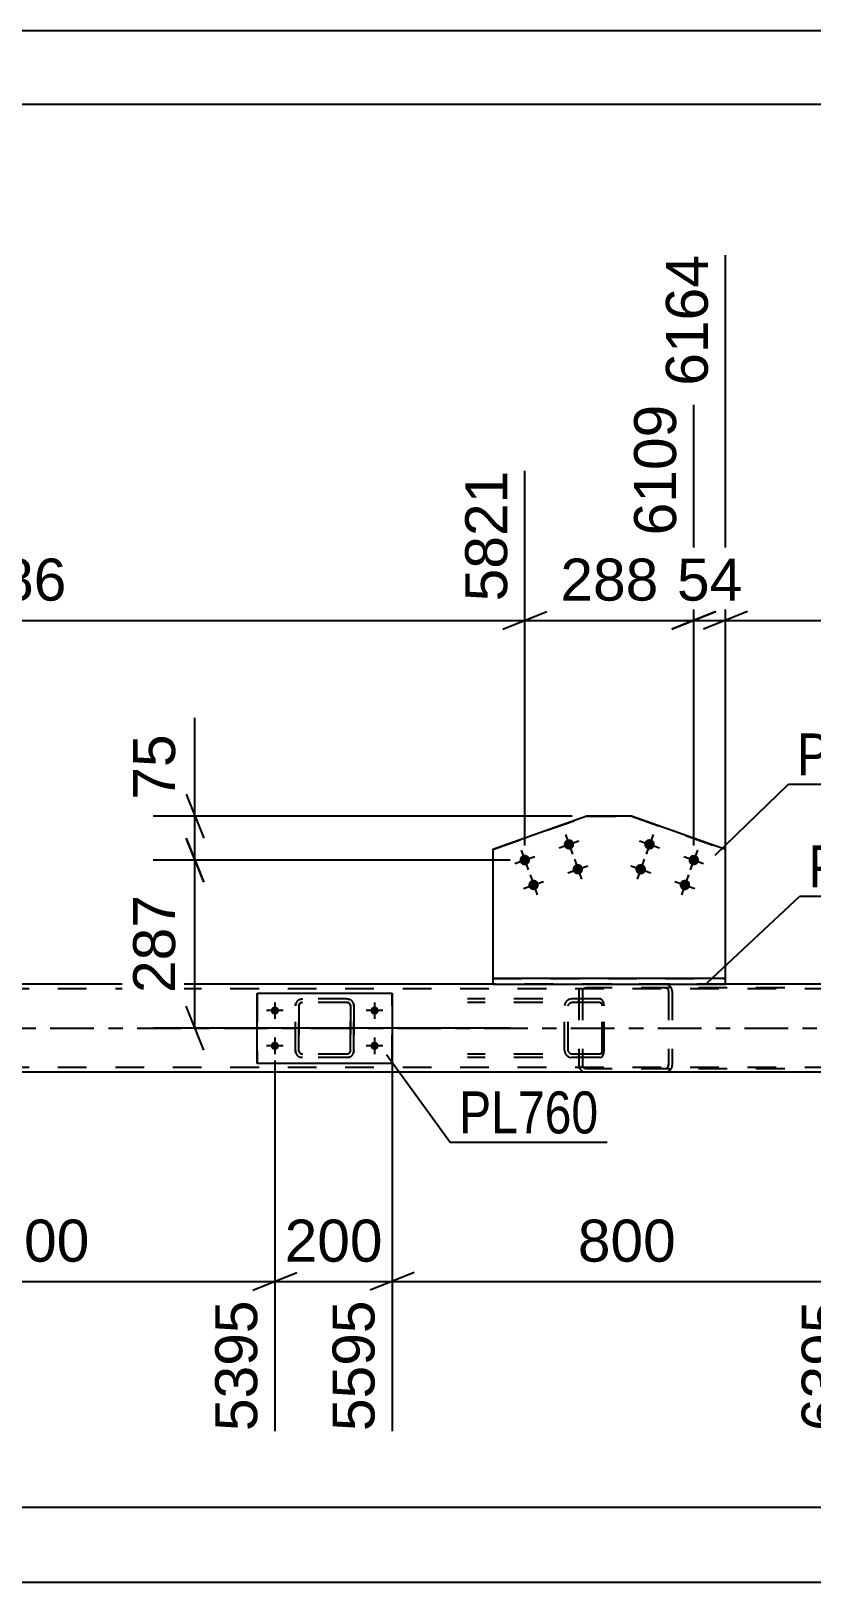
# Model space of a CAD drawing. Header units: millimetres. Extents: x -55 to 786, y -403 to 191.
# Drawn here: x 196 to 249.2, y 85.4 to 191.1 of the extents above; entities that cross this region are included whole.
import ezdxf

# ---------------------------------------------------------------- set-up
doc = ezdxf.new("R2010")
doc.units = ezdxf.units.MM
doc.linetypes.add('DXK_LINE_DOT2', pattern=[3.9198, 1.9599, -1.9599])
doc.linetypes.add('DXK_LINE_DOT3', pattern=[5.9187, 2.979, -0.9799, 0.9799, -0.9799])
doc.styles.add('Arial', font='ARIAL.TTF', dxfattribs={"height": 0.2})
doc.styles.add('Arial Narrow', font='ARIALN.TTF', dxfattribs={"height": 0.2})

# ---------------------------------------------------------------- blocks, each defined once
blk = doc.blocks.new('Unknown-318883748-1115')
at = {"color": 5, "linetype": 'Continuous'}
for p, q in [((785.92, 191.13), (-55.08, 191.13)), ((780.92, 186.13), (-50.08, 186.13))]:
    blk.add_line(p, q, dxfattribs=at)
blk = doc.blocks.new('Part-318883748-1883 - 1706')
at = {"color": 7, "linetype": 'DXK_LINE_DOT2'}
for p, q in [((233.35, 125.83), (233.32, 125.67)), ((233.36, 125.86), (233.35, 125.83)), ((233.59, 125.77), (233.65, 125.84)), ((233.83, 126.15), (233.63, 126.12)), ((233.65, 125.84), (233.73, 125.9)), ((233.73, 125.9), (233.83, 125.91)), ((247.37, 126.15), (233.83, 126.15)), ((247.37, 125.91), (233.83, 125.91)), ((239.39, 126.12), (239.19, 126.15)), ((239.19, 125.91), (239.29, 125.9)), ((239.29, 125.9), (239.37, 125.84)), ((239.37, 125.84), (239.43, 125.77)), ((239.67, 125.83), (239.67, 125.86)), ((239.7, 125.67), (239.67, 125.83)), ((233.32, 125.67), (233.32, 120.63)), ((233.57, 125.67), (233.59, 125.77)), ((233.57, 125.67), (233.57, 120.63)), ((239.43, 125.77), (239.45, 125.67)), ((239.45, 125.67), (239.45, 120.63)), ((239.7, 125.67), (239.7, 120.63)), ((233.32, 120.63), (233.34, 120.55)), ((233.34, 120.55), (233.36, 120.45)), ((233.59, 120.57), (233.57, 120.63)), ((233.59, 120.54), (233.59, 120.57)), ((233.65, 120.47), (233.59, 120.54)), ((239.43, 120.54), (239.37, 120.47)), ((239.43, 120.57), (239.45, 120.63)), ((239.43, 120.54), (239.43, 120.57)), ((239.67, 120.45), (239.69, 120.55)), ((239.69, 120.55), (239.7, 120.63)), ((233.63, 120.19), (233.83, 120.15)), ((233.73, 120.41), (233.65, 120.47)), ((233.83, 120.39), (233.73, 120.41)), ((247.37, 120.39), (233.83, 120.39)), ((247.37, 120.15), (233.83, 120.15)), ((239.29, 120.41), (239.19, 120.39)), ((239.19, 120.15), (239.39, 120.19)), ((239.37, 120.47), (239.29, 120.41))]:
    blk.add_line(p, q, dxfattribs=at)
for centre, start, end in [((239.21, 125.65), 24.3196, 69.2413), ((233.81, 120.66), 204.3196, 249.2413), ((239.21, 120.66), 290.7587, 335.6804)]:
    blk.add_arc(centre, 0.496, start, end, dxfattribs=at)
blk = doc.blocks.new('Bolt-318883748-1894 - 1706')
at = {"linetype": 'Continuous'}
for points in [[(232.99, 135.81, -1), (232.32, 135.56, -1)], [(229.98, 134.74, -1), (229.3, 134.49, -1)], [(233.6, 134.11, -1), (232.92, 133.87, -1)], [(230.58, 133.04, -1), (229.9, 132.8, -1)]]:
    blk.add_hatch(color=1, dxfattribs=at).paths.add_polyline_path(points)
at = {"color": 1, "linetype": 'Continuous'}
for p, q in [((231.98, 135.44), (233.33, 135.93)), ((232.41, 136.36), (232.9, 135.01)), ((228.96, 134.37), (230.32, 134.86)), ((229.4, 135.29), (229.88, 133.94)), ((233.02, 134.67), (233.5, 133.31)), ((230, 133.6), (230.48, 132.24)), ((232.58, 133.75), (233.94, 134.23)), ((229.56, 132.68), (230.92, 133.16))]:
    blk.add_line(p, q, dxfattribs=at)
blk = doc.blocks.new('Bolt-318883748-1895 - 1706')
at = {"linetype": 'Continuous'}
for points in [[(212.31, 124.35), (212.32, 124.41), (212.34, 124.47), (212.37, 124.52), (212.4, 124.56), (212.45, 124.6), (212.51, 124.62), (212.56, 124.63), (212.62, 124.63), (212.68, 124.62), (212.73, 124.6), (212.78, 124.56), (212.82, 124.52), (212.85, 124.47), (212.87, 124.41), (212.87, 124.35), (212.87, 124.3), (212.85, 124.24), (212.82, 124.19), (212.78, 124.15), (212.73, 124.11), (212.68, 124.09), (212.62, 124.08), (212.56, 124.08), (212.51, 124.09), (212.45, 124.11), (212.4, 124.15), (212.37, 124.19), (212.34, 124.24), (212.32, 124.3)], [(219.11, 124.35), (219.12, 124.41), (219.14, 124.47), (219.17, 124.52), (219.2, 124.56), (219.25, 124.6), (219.31, 124.62), (219.36, 124.63), (219.42, 124.63), (219.48, 124.62), (219.53, 124.6), (219.58, 124.56), (219.62, 124.52), (219.65, 124.47), (219.67, 124.41), (219.67, 124.35), (219.67, 124.3), (219.65, 124.24), (219.62, 124.19), (219.58, 124.15), (219.53, 124.11), (219.48, 124.09), (219.42, 124.08), (219.36, 124.08), (219.31, 124.09), (219.25, 124.11), (219.2, 124.15), (219.17, 124.19), (219.14, 124.24), (219.12, 124.3)], [(212.31, 121.95), (212.32, 122.01), (212.34, 122.07), (212.37, 122.12), (212.4, 122.16), (212.45, 122.2), (212.51, 122.22), (212.56, 122.23), (212.62, 122.23), (212.68, 122.22), (212.73, 122.2), (212.78, 122.16), (212.82, 122.12), (212.85, 122.07), (212.87, 122.01), (212.87, 121.95), (212.87, 121.9), (212.85, 121.84), (212.82, 121.79), (212.78, 121.75), (212.73, 121.71), (212.68, 121.69), (212.62, 121.68), (212.56, 121.68), (212.51, 121.69), (212.45, 121.71), (212.4, 121.75), (212.37, 121.79), (212.34, 121.84), (212.32, 121.9)], [(219.11, 121.95), (219.12, 122.01), (219.14, 122.07), (219.17, 122.12), (219.2, 122.16), (219.25, 122.2), (219.31, 122.22), (219.36, 122.23), (219.42, 122.23), (219.48, 122.22), (219.53, 122.2), (219.58, 122.16), (219.62, 122.12), (219.65, 122.07), (219.67, 122.01), (219.67, 121.95), (219.67, 121.9), (219.65, 121.84), (219.62, 121.79), (219.58, 121.75), (219.53, 121.71), (219.48, 121.69), (219.42, 121.68), (219.36, 121.68), (219.31, 121.69), (219.25, 121.71), (219.2, 121.75), (219.17, 121.79), (219.14, 121.84), (219.12, 121.9)]]:
    blk.add_hatch(color=1, dxfattribs=at).paths.add_polyline_path(points)
at = {"color": 1, "linetype": 'Continuous'}
for p, q in [((212.59, 124.91), (212.59, 123.79)), ((219.39, 124.91), (219.39, 123.79)), ((213.15, 124.35), (212.03, 124.35)), ((219.95, 124.35), (218.83, 124.35)), ((213.15, 121.95), (212.03, 121.95)), ((212.59, 122.51), (212.59, 121.39)), ((219.95, 121.95), (218.83, 121.95)), ((219.39, 122.51), (219.39, 121.39))]:
    blk.add_line(p, q, dxfattribs=at)
blk = doc.blocks.new('Part-318883748-1901 - 1706')
at = {"color": 7, "linetype": 'DXK_LINE_DOT2'}
for p, q in [((234.78, 125.15), (225.74, 125.15)), ((234.78, 124.91), (225.74, 124.91)), ((232.4, 124.86), (232.36, 124.67)), ((232.61, 124.67), (232.63, 124.77)), ((232.63, 124.77), (232.68, 124.84)), ((232.86, 125.15), (232.67, 125.12)), ((232.68, 124.84), (232.76, 124.9)), ((232.76, 124.9), (232.86, 124.91)), ((233.32, 124.91), (233.32, 125.15)), ((234.88, 125.12), (234.78, 125.15)), ((234.78, 124.91), (234.83, 124.9)), ((234.83, 124.9), (234.87, 124.84)), ((234.87, 124.84), (234.9, 124.77)), ((234.97, 125.01), (234.88, 125.12)), ((234.9, 124.77), (234.91, 124.67)), ((235.03, 124.86), (234.97, 125.01)), ((235.05, 124.67), (235.03, 124.86)), ((232.36, 121.63), (232.36, 124.67)), ((232.61, 121.63), (232.61, 124.67)), ((234.91, 121.63), (234.91, 124.67)), ((235.05, 121.63), (235.05, 124.67)), ((232.36, 121.63), (232.4, 121.45)), ((232.63, 121.54), (232.61, 121.63)), ((234.91, 121.63), (234.9, 121.54)), ((235.03, 121.45), (235.05, 121.63)), ((234.78, 121.39), (225.74, 121.39)), ((234.78, 121.15), (225.74, 121.15)), ((232.68, 121.47), (232.63, 121.54)), ((232.67, 121.19), (232.86, 121.15)), ((232.76, 121.41), (232.68, 121.47)), ((232.86, 121.39), (232.76, 121.41)), ((233.32, 121.15), (233.32, 121.39)), ((234.83, 121.41), (234.78, 121.39)), ((234.78, 121.15), (234.88, 121.19)), ((234.87, 121.47), (234.83, 121.41)), ((234.9, 121.54), (234.87, 121.47)), ((234.88, 121.19), (234.97, 121.3)), ((234.97, 121.3), (235.03, 121.45))]:
    blk.add_line(p, q, dxfattribs=at)
for centre, start, end in [((232.85, 124.66), 111.151, 156.1045), ((232.85, 121.65), 203.8955, 248.849)]:
    blk.add_arc(centre, 0.492, start, end, dxfattribs=at)
blk = doc.blocks.new('Part-318883748-1988 - 1706')
at = {"color": 2, "linetype": 'Continuous'}
for p, q in [((211.39, 120.75), (211.39, 125.55)), ((211.39, 125.55), (211.39, 125.55)), ((211.39, 125.55), (220.59, 125.55)), ((220.59, 125.55), (220.59, 120.75)), ((211.39, 120.75), (211.39, 120.75)), ((220.59, 120.75), (211.39, 120.75))]:
    blk.add_line(p, q, dxfattribs=at)
at = {"color": 7, "linetype": 'DXK_LINE_DOT2'}
for p, q in [((211.39, 125.55), (211.39, 120.75)), ((211.39, 125.55), (211.39, 125.55)), ((220.59, 120.75), (220.59, 125.55)), ((211.39, 120.75), (211.39, 120.75))]:
    blk.add_line(p, q, dxfattribs=at)
blk = doc.blocks.new('Part-318883748-1989 - 1706')
at = {"color": 7, "linetype": 'DXK_LINE_DOT2'}
for p, q in [((213.99, 124.67), (214.02, 124.86)), ((214.03, 124.86), (213.99, 124.67)), ((214.23, 124.67), (214.25, 124.77)), ((214.24, 124.77), (214.23, 124.67)), ((214.3, 124.84), (214.24, 124.77)), ((214.25, 124.77), (214.3, 124.84)), ((214.28, 125.12), (214.47, 125.15)), ((214.28, 125.12), (214.29, 125.12)), ((214.47, 125.15), (214.29, 125.12)), ((214.3, 124.84), (214.38, 124.9)), ((214.37, 124.9), (214.3, 124.84)), ((214.47, 124.91), (214.37, 124.9)), ((214.38, 124.9), (214.47, 124.91)), ((217.51, 125.15), (214.47, 125.15)), ((217.51, 124.91), (214.47, 124.91)), ((217.51, 125.15), (217.69, 125.12)), ((217.7, 125.12), (217.51, 125.15)), ((217.51, 124.91), (217.6, 124.9)), ((217.6, 124.9), (217.51, 124.91)), ((217.6, 124.9), (217.6, 124.9)), ((217.6, 124.9), (217.68, 124.84)), ((217.68, 124.84), (217.6, 124.9)), ((217.68, 124.84), (217.73, 124.77)), ((217.73, 124.77), (217.68, 124.84)), ((217.73, 124.77), (217.75, 124.67)), ((217.75, 124.67), (217.73, 124.77)), ((217.95, 124.86), (217.99, 124.67)), ((217.99, 124.67), (217.96, 124.86)), ((213.99, 121.63), (213.99, 124.67)), ((213.99, 124.67), (213.99, 124.67)), ((213.99, 121.63), (213.99, 124.67)), ((214.23, 121.63), (214.23, 124.67)), ((214.23, 124.67), (214.23, 124.67)), ((214.23, 124.67), (214.23, 121.63)), ((217.75, 121.63), (217.75, 124.67)), ((217.75, 124.67), (217.75, 124.67)), ((217.75, 124.67), (217.75, 121.63)), ((217.99, 121.63), (217.99, 124.67)), ((217.99, 124.67), (217.99, 124.67)), ((217.99, 124.67), (217.99, 121.63)), ((213.99, 121.63), (213.99, 121.63)), ((214.02, 121.45), (213.99, 121.63)), ((213.99, 121.63), (214.03, 121.45)), ((214.23, 121.63), (214.23, 121.63)), ((214.25, 121.54), (214.23, 121.63)), ((214.23, 121.63), (214.24, 121.54)), ((217.75, 121.63), (217.73, 121.54)), ((217.73, 121.54), (217.75, 121.63)), ((217.75, 121.63), (217.75, 121.63)), ((217.99, 121.63), (217.95, 121.45)), ((217.96, 121.45), (217.99, 121.63)), ((217.99, 121.63), (217.99, 121.63)), ((214.24, 121.54), (214.3, 121.47)), ((214.3, 121.47), (214.25, 121.54)), ((214.28, 121.19), (214.29, 121.19)), ((214.47, 121.15), (214.28, 121.19)), ((214.29, 121.19), (214.47, 121.15)), ((214.38, 121.41), (214.3, 121.47)), ((214.3, 121.47), (214.37, 121.41)), ((214.37, 121.41), (214.47, 121.39)), ((214.47, 121.39), (214.38, 121.41)), ((217.51, 121.39), (214.47, 121.39)), ((217.51, 121.15), (214.47, 121.15)), ((217.6, 121.41), (217.51, 121.39)), ((217.51, 121.39), (217.6, 121.41)), ((217.69, 121.19), (217.51, 121.15)), ((217.51, 121.15), (217.7, 121.19)), ((217.68, 121.47), (217.6, 121.41)), ((217.6, 121.41), (217.68, 121.47)), ((217.6, 121.41), (217.6, 121.41)), ((217.73, 121.54), (217.68, 121.47)), ((217.68, 121.47), (217.73, 121.54))]:
    blk.add_line(p, q, dxfattribs=at)
at = {"color": 7, "linetype": 'DXK_LINE_DOT3'}
blk.add_line((216, 123.15), (215.98, 123.15), dxfattribs=at)
at = {"color": 7, "linetype": 'DXK_LINE_DOT2'}
for centre, start, end in [((214.47, 124.67), 112.5, 157.5), ((214.47, 124.67), 112.5, 157.5), ((217.51, 124.67), 22.5, 67.5), ((217.51, 124.67), 22.5, 67.5), ((214.47, 121.63), 202.5, 247.5), ((214.47, 121.63), 202.5, 247.5), ((217.51, 121.63), 292.5, 337.5), ((217.51, 121.63), 292.5, 337.5)]:
    blk.add_arc(centre, 0.48, start, end, dxfattribs=at)
blk = doc.blocks.new('Part-318883748-1995 - 1706')
at = {"color": 7, "linetype": 'DXK_LINE_DOT2'}
for p, q in [((701.49, 125.83), (43.39, 125.83)), ((243.33, 126.15), (227.47, 126.15)), ((701.49, 120.47), (43.39, 120.47))]:
    blk.add_line(p, q, dxfattribs=at)
at = {"color": 2, "linetype": 'Continuous'}
for p, q in [((227.47, 126.15), (158.19, 126.15)), ((312.61, 126.15), (243.33, 126.15)), ((697.49, 120.15), (43.39, 120.15))]:
    blk.add_line(p, q, dxfattribs=at)
at = {"color": 7, "linetype": 'DXK_LINE_DOT3'}
blk.add_line((43.39, 123.15), (701.49, 123.15), dxfattribs=at)
blk = doc.blocks.new('Part-318883748-2005 - 1706')
at = {"color": 2, "linetype": 'Continuous'}
for p, q in [((227.47, 126.55), (227.47, 126.15)), ((243.33, 126.55), (227.47, 126.55)), ((227.47, 126.15), (243.33, 126.15)), ((243.33, 126.15), (243.33, 126.55))]:
    blk.add_line(p, q, dxfattribs=at)
blk = doc.blocks.new('Part-318883748-2010 - 1706')
at = {"color": 2, "linetype": 'Continuous'}
for p, q in [((233.88, 137.61), (227.47, 135.33)), ((236.92, 137.61), (233.88, 137.61)), ((233.88, 137.61), (233.88, 137.61)), ((243.33, 135.33), (236.92, 137.61)), ((236.92, 137.61), (236.92, 137.61)), ((227.47, 135.33), (227.47, 126.55)), ((243.33, 126.55), (243.33, 135.33))]:
    blk.add_line(p, q, dxfattribs=at)
at = {"color": 7, "linetype": 'DXK_LINE_DOT2'}
for p, q in [((227.47, 135.33), (233.88, 137.61)), ((233.88, 137.61), (236.92, 137.61)), ((236.92, 137.61), (243.33, 135.33)), ((227.47, 126.55), (243.33, 126.55)), ((227.47, 126.55), (227.47, 126.55)), ((243.33, 126.55), (227.47, 126.55)), ((227.47, 126.55), (227.47, 126.55)), ((243.33, 126.55), (243.33, 126.55)), ((243.33, 126.55), (243.33, 126.55))]:
    blk.add_line(p, q, dxfattribs=at)
blk = doc.blocks.new('Bolt-318883748-2017 - 1706')
at = {"linetype": 'Continuous'}
for points in [[(238.49, 135.56), (238.46, 135.5), (238.41, 135.44), (238.35, 135.39), (238.29, 135.35), (238.21, 135.33), (238.14, 135.32), (238.06, 135.33), (237.99, 135.36), (237.93, 135.4), (237.87, 135.45), (237.83, 135.51), (237.8, 135.58), (237.79, 135.66), (237.79, 135.73), (237.81, 135.81), (237.84, 135.87), (237.89, 135.93), (237.94, 135.98), (238.01, 136.02), (238.08, 136.04), (238.16, 136.04), (238.23, 136.03), (238.3, 136.01), (238.37, 135.97), (238.42, 135.92), (238.47, 135.86), (238.49, 135.79), (238.51, 135.71), (238.51, 135.64)], [(237.89, 133.87), (237.85, 133.8), (237.81, 133.74), (237.75, 133.69), (237.68, 133.66), (237.61, 133.63), (237.54, 133.63), (237.46, 133.64), (237.39, 133.66), (237.33, 133.7), (237.27, 133.75), (237.23, 133.82), (237.2, 133.89), (237.19, 133.96), (237.19, 134.04), (237.21, 134.11), (237.24, 134.18), (237.29, 134.24), (237.34, 134.29), (237.41, 134.32), (237.48, 134.34), (237.56, 134.35), (237.63, 134.34), (237.7, 134.31), (237.77, 134.27), (237.82, 134.22), (237.86, 134.16), (237.89, 134.09), (237.91, 134.02), (237.9, 133.94)], [(241.5, 134.49), (241.47, 134.43), (241.43, 134.37), (241.37, 134.32), (241.3, 134.28), (241.23, 134.26), (241.15, 134.26), (241.08, 134.26), (241.01, 134.29), (240.95, 134.33), (240.89, 134.38), (240.85, 134.44), (240.82, 134.51), (240.81, 134.59), (240.81, 134.66), (240.83, 134.74), (240.86, 134.8), (240.9, 134.86), (240.96, 134.91), (241.03, 134.95), (241.1, 134.97), (241.17, 134.97), (241.25, 134.96), (241.32, 134.94), (241.38, 134.9), (241.44, 134.85), (241.48, 134.79), (241.51, 134.72), (241.52, 134.64), (241.52, 134.57)], [(240.9, 132.8), (240.87, 132.73), (240.82, 132.67), (240.77, 132.62), (240.7, 132.59), (240.63, 132.56), (240.55, 132.56), (240.48, 132.57), (240.41, 132.59), (240.34, 132.63), (240.29, 132.68), (240.25, 132.75), (240.22, 132.82), (240.2, 132.89), (240.21, 132.97), (240.22, 133.04), (240.26, 133.11), (240.3, 133.17), (240.36, 133.22), (240.43, 133.25), (240.5, 133.27), (240.57, 133.28), (240.65, 133.27), (240.72, 133.24), (240.78, 133.2), (240.84, 133.15), (240.88, 133.09), (240.91, 133.02), (240.92, 132.95), (240.92, 132.87)]]:
    blk.add_hatch(color=1, dxfattribs=at).paths.add_polyline_path(points)
at = {"color": 1, "linetype": 'Continuous'}
for p, q in [((237.47, 135.93), (238.83, 135.44)), ((238.39, 136.36), (237.91, 135.01)), ((237.79, 134.67), (237.31, 133.31)), ((240.49, 134.86), (241.84, 134.37)), ((241.41, 135.29), (240.92, 133.94)), ((236.87, 134.23), (238.23, 133.75)), ((240.8, 133.6), (240.32, 132.24)), ((239.88, 133.16), (241.24, 132.68))]:
    blk.add_line(p, q, dxfattribs=at)
blk = doc.blocks.new('StraightDimension-318883748-9691 - 1706')
at = {"color": 7, "linetype": 'Continuous'}
for p, q in [((180.59, 120.95), (180.59, 95.69)), ((212.59, 120.95), (212.59, 95.69)), ((182.09, 106.49), (179.09, 105.29)), ((180.59, 105.89), (212.59, 105.89)), ((211.09, 105.29), (214.09, 106.49))]:
    blk.add_line(p, q, dxfattribs=at)
at = {"color": 0}
blk.add_wipeout([(200.53, 106.64), (200.53, 110.84), (192.66, 110.84), (192.66, 106.64)], dxfattribs=at)
at = {"color": 3, "style": 'Arial'}
blk.add_text('800', height=2.865, dxfattribs=at).set_placement((193.26, 107.24))
at = {"color": 0, "linetype": 'Continuous'}
blk.add_wipeout([(211.99, 105.19), (207.79, 105.19), (207.79, 95.09), (211.99, 95.09)], dxfattribs=at)
at = {"color": 3, "linetype": 'Continuous', "style": 'Arial'}
blk.add_text('5395', height=2.865, rotation=90.0002, dxfattribs=at).set_placement((211.39, 95.69))
blk = doc.blocks.new('StraightDimension-318883748-2863 - 1706')
at = {"color": 7, "linetype": 'Continuous'}
for p, q in [((243.33, 130.01), (243.33, 175.85)), ((314.77, 135.61), (314.77, 161.15)), ((244.83, 151.55), (241.83, 150.35)), ((313.27, 150.35), (316.27, 151.55)), ((243.33, 150.95), (314.77, 150.95))]:
    blk.add_line(p, q, dxfattribs=at)
at = {"color": 0}
blk.add_wipeout([(284.1, 151.7), (284.1, 155.9), (274, 155.9), (274, 151.7)], dxfattribs=at)
at = {"color": 3, "style": 'Arial'}
blk.add_text('1786', height=2.865, dxfattribs=at).set_placement((274.6, 152.3))
at = {"color": 0, "linetype": 'Continuous'}
blk.add_wipeout([(314.17, 161.75), (309.97, 161.75), (309.97, 151.65), (314.17, 151.65)], dxfattribs=at)
at = {"color": 3, "linetype": 'Continuous', "style": 'Arial'}
blk.add_text('7950', height=2.865, rotation=90.0002, dxfattribs=at).set_placement((313.57, 152.25))
blk = doc.blocks.new('StraightDimension-318883748-2845 - 1706')
at = {"color": 7, "linetype": 'Continuous'}
for p, q in [((241.16, 135.61), (241.16, 165.65)), ((229.64, 135.61), (229.64, 161.15)), ((228.14, 150.35), (231.14, 151.55)), ((242.66, 151.55), (239.66, 150.35)), ((229.64, 150.95), (241.16, 150.95))]:
    blk.add_line(p, q, dxfattribs=at)
at = {"color": 0}
blk.add_wipeout([(239.34, 151.7), (239.34, 155.9), (231.47, 155.9), (231.47, 151.7)], dxfattribs=at)
at = {"color": 3, "style": 'Arial'}
blk.add_text('288', height=2.865, dxfattribs=at).set_placement((232.07, 152.3))
at = {"color": 0, "linetype": 'Continuous'}
blk.add_wipeout([(240.56, 166.25), (236.36, 166.25), (236.36, 156.15), (240.56, 156.15)], dxfattribs=at)
at = {"color": 3, "linetype": 'Continuous', "style": 'Arial'}
blk.add_text('6109', height=2.865, rotation=90.0002, dxfattribs=at).set_placement((239.96, 156.75))
blk = doc.blocks.new('StraightDimension-318883748-2564 - 1706')
at = {"color": 7, "linetype": 'Continuous'}
for p, q in [((207.14, 137.61), (207.14, 144.3)), ((207.14, 137.61), (207.14, 144.3)), ((206.54, 139.11), (207.74, 136.11)), ((232.88, 137.61), (204.29, 137.61)), ((207.14, 134.61), (207.14, 137.61)), ((207.74, 133.11), (206.54, 136.11)), ((228.64, 134.61), (204.29, 134.61))]:
    blk.add_line(p, q, dxfattribs=at)
at = {"color": 0}
blk.add_wipeout([(206.39, 143.78), (202.19, 143.78), (202.19, 138.13), (206.39, 138.13)], dxfattribs=at)
at = {"color": 3, "style": 'Arial'}
blk.add_text('75', height=2.865, rotation=90.0002, dxfattribs=at).set_placement((205.79, 138.73))
blk = doc.blocks.new('StraightDimension-318883748-2574 - 1706')
at = {"color": 7, "linetype": 'Continuous'}
for p, q in [((206.54, 136.11), (207.74, 133.11)), ((228.64, 134.61), (204.29, 134.61)), ((207.14, 123.15), (207.14, 134.61)), ((207.74, 121.65), (206.54, 124.65)), ((228.65, 123.15), (204.29, 123.15))]:
    blk.add_line(p, q, dxfattribs=at)
at = {"color": 0}
blk.add_wipeout([(206.39, 132.82), (202.19, 132.82), (202.19, 124.95), (206.39, 124.95)], dxfattribs=at)
at = {"color": 3, "style": 'Arial'}
blk.add_text('287', height=2.865, rotation=90.0002, dxfattribs=at).set_placement((205.79, 125.55))
blk = doc.blocks.new('StraightDimension-318883748-2591 - 1706')
at = {"color": 7, "linetype": 'Continuous'}
blk.add_line((10.69, 85.4), (702.29, 85.4), dxfattribs=at)
blk = doc.blocks.new('StraightDimension-318883748-2645 - 1706')
at = {"color": 7, "linetype": 'Continuous'}
blk.add_line((11.49, 90.51), (701.49, 90.51), dxfattribs=at)
blk = doc.blocks.new('StraightDimension-318883748-2836 - 1706')
at = {"color": 7, "linetype": 'Continuous'}
for p, q in [((158.19, 128.72), (158.19, 175.85)), ((229.64, 135.61), (229.64, 161.15)), ((159.69, 151.55), (156.69, 150.35)), ((228.14, 150.35), (231.14, 151.55)), ((158.19, 150.95), (229.64, 150.95))]:
    blk.add_line(p, q, dxfattribs=at)
at = {"color": 0}
blk.add_wipeout([(198.96, 151.7), (198.96, 155.9), (188.87, 155.9), (188.87, 151.7)], dxfattribs=at)
at = {"color": 3, "style": 'Arial'}
blk.add_text('1786', height=2.865, dxfattribs=at).set_placement((189.47, 152.3))
at = {"color": 0, "linetype": 'Continuous'}
blk.add_wipeout([(229.04, 161.75), (224.84, 161.75), (224.84, 151.65), (229.04, 151.65)], dxfattribs=at)
at = {"color": 3, "linetype": 'Continuous', "style": 'Arial'}
blk.add_text('5821', height=2.865, rotation=90.0002, dxfattribs=at).set_placement((228.44, 152.25))
blk = doc.blocks.new('StraightDimension-318883748-2854 - 1706')
at = {"color": 7, "linetype": 'Continuous'}
for p, q in [((243.33, 130.01), (243.33, 175.85)), ((241.16, 135.61), (241.16, 165.65)), ((239.66, 150.35), (242.66, 151.55)), ((244.83, 151.55), (241.83, 150.35)), ((241.16, 150.95), (243.33, 150.95))]:
    blk.add_line(p, q, dxfattribs=at)
at = {"color": 0, "linetype": 'Continuous'}
blk.add_wipeout([(242.73, 176.45), (238.53, 176.45), (238.53, 166.35), (242.73, 166.35)], dxfattribs=at)
at = {"color": 3, "linetype": 'Continuous', "style": 'Arial'}
blk.add_text('6164', height=2.865, rotation=90.0002, dxfattribs=at).set_placement((242.13, 166.95))
at = {"color": 0}
blk.add_wipeout([(245.07, 151.7), (245.07, 155.9), (239.42, 155.9), (239.42, 151.7)], dxfattribs=at)
at = {"color": 3, "style": 'Arial'}
blk.add_text('54', height=2.865, dxfattribs=at).set_placement((240.02, 152.3))
blk = doc.blocks.new('StraightDimension-318883748-9689 - 1706')
at = {"color": 7, "linetype": 'Continuous'}
for p, q in [((220.59, 120.95), (220.59, 95.69)), ((252.59, 120.95), (252.59, 95.69)), ((222.09, 106.49), (219.09, 105.29)), ((220.59, 105.89), (252.59, 105.89)), ((251.09, 105.29), (254.09, 106.49))]:
    blk.add_line(p, q, dxfattribs=at)
at = {"color": 0}
blk.add_wipeout([(240.53, 106.64), (240.53, 110.84), (232.66, 110.84), (232.66, 106.64)], dxfattribs=at)
at = {"color": 3, "style": 'Arial'}
blk.add_text('800', height=2.865, dxfattribs=at).set_placement((233.26, 107.24))
at = {"color": 0, "linetype": 'Continuous'}
blk.add_wipeout([(251.99, 105.19), (247.79, 105.19), (247.79, 95.09), (251.99, 95.09)], dxfattribs=at)
at = {"color": 3, "linetype": 'Continuous', "style": 'Arial'}
blk.add_text('6395', height=2.865, rotation=90.0002, dxfattribs=at).set_placement((251.39, 95.69))
blk = doc.blocks.new('StraightDimension-318883748-9690 - 1706')
at = {"color": 7, "linetype": 'Continuous'}
for p, q in [((212.59, 120.95), (212.59, 95.69)), ((220.59, 120.95), (220.59, 95.69)), ((211.09, 105.29), (214.09, 106.49)), ((212.59, 105.89), (220.59, 105.89)), ((222.09, 106.49), (219.09, 105.29))]:
    blk.add_line(p, q, dxfattribs=at)
at = {"color": 0}
blk.add_wipeout([(220.53, 106.64), (220.53, 110.84), (212.66, 110.84), (212.66, 106.64)], dxfattribs=at)
at = {"color": 0, "linetype": 'Continuous'}
blk.add_wipeout([(219.99, 105.19), (215.79, 105.19), (215.79, 95.09), (219.99, 95.09)], dxfattribs=at)
at = {"color": 3, "style": 'Arial'}
blk.add_text('200', height=2.865, dxfattribs=at).set_placement((213.26, 107.24))
at = {"color": 3, "linetype": 'Continuous', "style": 'Arial'}
blk.add_text('5595', height=2.865, rotation=90.0002, dxfattribs=at).set_placement((219.39, 95.69))
blk = doc.blocks.new('Mark-318883748-1984 - 1706')
at = {"color": 30, "linetype": 'Continuous'}
for p, q in [((220.21, 121.37), (224.56, 115.38)), ((224.56, 115.38), (235.26, 115.38))]:
    blk.add_line(p, q, dxfattribs=at)
at = {"color": 0}
blk.add_wipeout([(234.66, 115.98), (234.66, 118.98), (225.16, 118.98), (225.16, 115.98)], dxfattribs=at)
blk.add_wipeout([(234.66, 115.98), (234.66, 118.98), (225.16, 118.98), (225.16, 115.98)], dxfattribs=at)
at = {"color": 3, "style": 'Arial Narrow'}
blk.add_text('PL760', height=2.863, dxfattribs=at).set_placement((225.16, 115.98))
blk = doc.blocks.new('Mark-318883748-2001 - 1706')
at = {"color": 30, "linetype": 'Continuous'}
for p, q in [((242.07, 126.24), (248.41, 132.15)), ((248.41, 132.15), (259.12, 132.15))]:
    blk.add_line(p, q, dxfattribs=at)
at = {"color": 0}
blk.add_wipeout([(258.52, 132.75), (258.52, 135.75), (249.01, 135.75), (249.01, 132.75)], dxfattribs=at)
blk.add_wipeout([(258.52, 132.75), (258.52, 135.75), (249.01, 135.75), (249.01, 132.75)], dxfattribs=at)
at = {"color": 3, "style": 'Arial Narrow'}
blk.add_text('PL197', height=2.863, dxfattribs=at).set_placement((249.01, 132.75))
blk = doc.blocks.new('Mark-318883748-2006 - 1706')
at = {"color": 30, "linetype": 'Continuous'}
for p, q in [((242.62, 134.96), (247.62, 139.78)), ((247.62, 139.78), (258.33, 139.78))]:
    blk.add_line(p, q, dxfattribs=at)
at = {"color": 0}
blk.add_wipeout([(257.73, 140.38), (257.73, 143.38), (248.22, 143.38), (248.22, 140.38)], dxfattribs=at)
blk.add_wipeout([(257.73, 140.38), (257.73, 143.38), (248.22, 143.38), (248.22, 140.38)], dxfattribs=at)
at = {"color": 3, "style": 'Arial Narrow'}
blk.add_text('PL196', height=2.863, dxfattribs=at).set_placement((248.22, 140.38))

msp = doc.modelspace()

# ---------------------------------------------------------------- block references
for name in ['Unknown-318883748-1115', 'Part-318883748-2010 - 1706', 'Bolt-318883748-1894 - 1706', 'Bolt-318883748-2017 - 1706', 'Part-318883748-1995 - 1706', 'Part-318883748-2005 - 1706', 'Part-318883748-1883 - 1706', 'Part-318883748-1988 - 1706', 'Bolt-318883748-1895 - 1706', 'Part-318883748-1989 - 1706', 'Part-318883748-1901 - 1706']:
    msp.add_blockref(name, (0, 0))

# ---------------------------------------------------------------- next in the draw order: block references
for name in ['StraightDimension-318883748-2863 - 1706', 'StraightDimension-318883748-9691 - 1706']:
    msp.add_blockref(name, (0, 0))

# ---------------------------------------------------------------- next in the draw order: block references
for name in ['StraightDimension-318883748-2845 - 1706', 'StraightDimension-318883748-2591 - 1706']:
    msp.add_blockref(name, (0, 0))

# ---------------------------------------------------------------- next in the draw order: block references
for name in ['StraightDimension-318883748-2854 - 1706', 'StraightDimension-318883748-2564 - 1706', 'StraightDimension-318883748-2645 - 1706']:
    msp.add_blockref(name, (0, 0))

# ---------------------------------------------------------------- next in the draw order: block references
for name in ['StraightDimension-318883748-2574 - 1706', 'Mark-318883748-2001 - 1706', 'StraightDimension-318883748-9689 - 1706']:
    msp.add_blockref(name, (0, 0))

# ---------------------------------------------------------------- next in the draw order: block references
for name in ['StraightDimension-318883748-2836 - 1706', 'Mark-318883748-2006 - 1706', 'StraightDimension-318883748-9690 - 1706']:
    msp.add_blockref(name, (0, 0))

# ---------------------------------------------------------------- next in the draw order: block references
msp.add_blockref('Mark-318883748-1984 - 1706', (0, 0))

doc.saveas('drawing.dxf')
